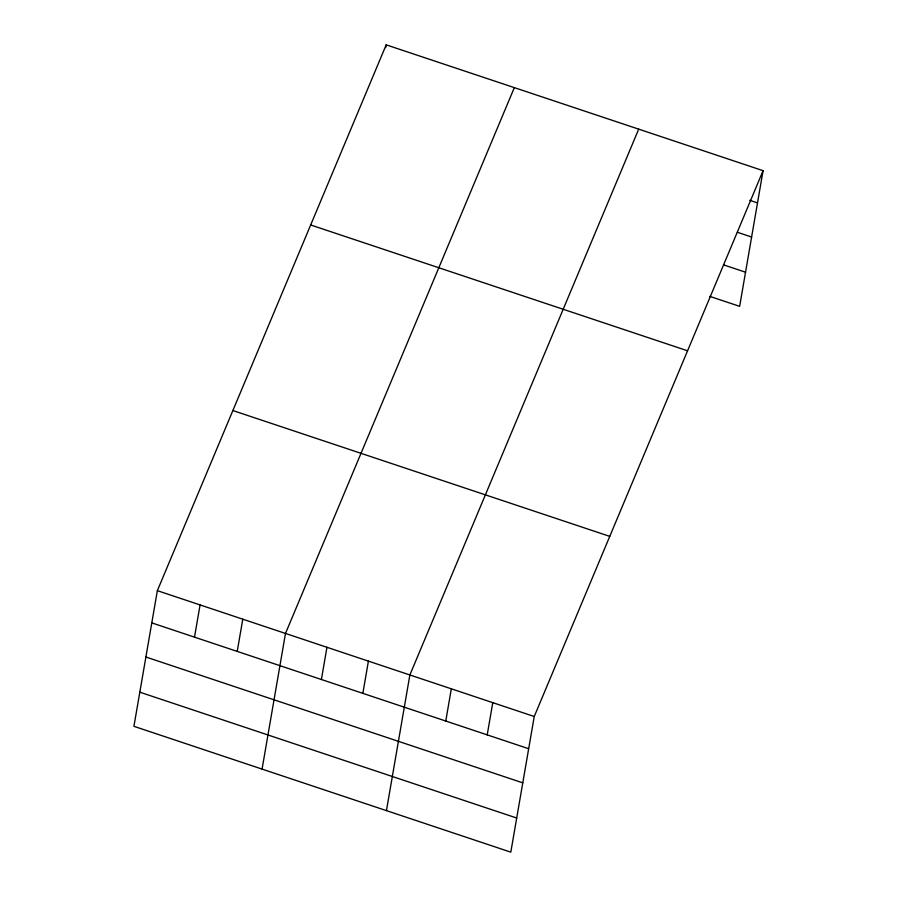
<?xml version="1.0" encoding="UTF-8"?>
<svg xmlns="http://www.w3.org/2000/svg" width="897" height="897" viewBox="0 0 897 897"><rect width="100%" height="100%" fill="white"/><g stroke="black" fill="none" stroke-linecap="round" stroke-linejoin="round"><path stroke-width="1.35" d="M157.356 590.663L133.922 726.323L510.808 852.15L534.242 716.501L763.078 170.677L386.192 44.85L157.356 590.663L534.242 716.501M194.503 637.139L200.076 604.926M237.223 651.401L242.784 619.188M385.732 47.53L386.192 44.85M262.07 769.099L285.493 633.45L514.329 87.637M321.395 679.511L326.957 647.286M362.848 693.347L368.409 661.134M386.439 810.63L409.873 674.97L638.698 129.157M445.764 721.031L451.326 688.818M487.217 734.867L492.778 702.654M763.078 170.677L739.644 306.337L709.841 296.391M749.735 200.3L757.505 202.901M737.356 232.278L751.608 237.032M723.509 264.85L745.542 272.206M310.676 224.968L687.562 350.794M232.872 410.546L609.758 536.372M151.795 622.888L528.669 748.715M145.897 657.019L522.783 782.846M139.82 692.181L516.706 818.019"/></g></svg>
